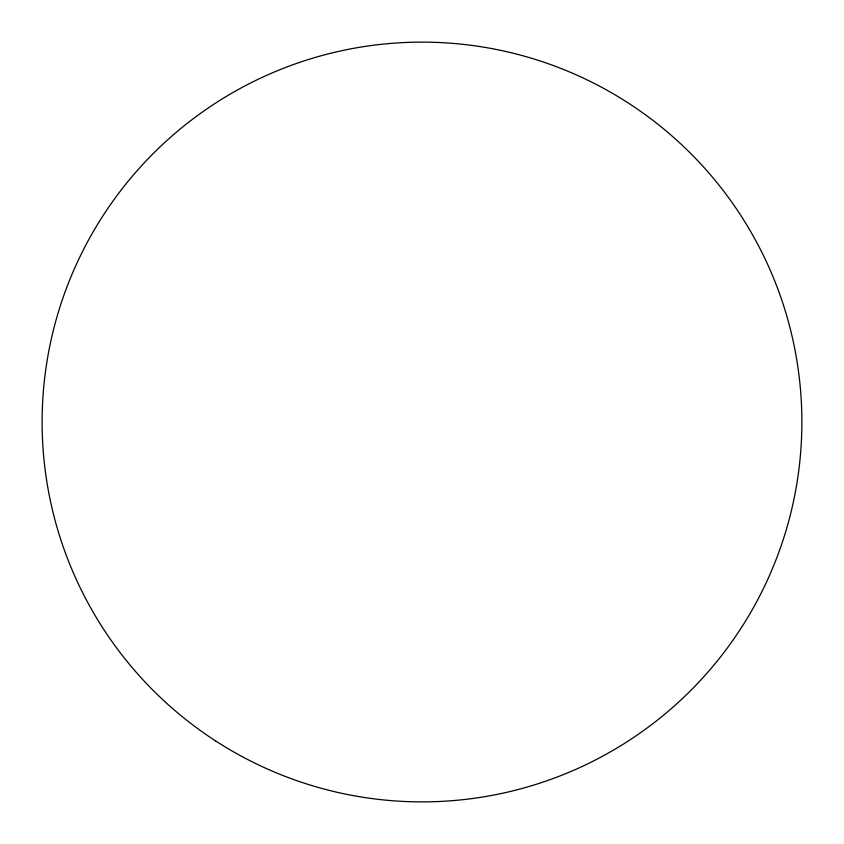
<?xml version="1.0" encoding="UTF-8"?>
<svg xmlns="http://www.w3.org/2000/svg" width="844" height="844" viewBox="0 0 844 844"><rect width="100%" height="100%" fill="white"/><g stroke="black" fill="none" stroke-linecap="round" stroke-linejoin="round"><path stroke-width="1.27" d="M215.484 740.842A379.874 379.874 0 0 0 801.378 441.433A379.874 379.874 0 0 0 249.138 83.735A379.874 379.874 0 0 0 215.484 740.842"/></g></svg>
